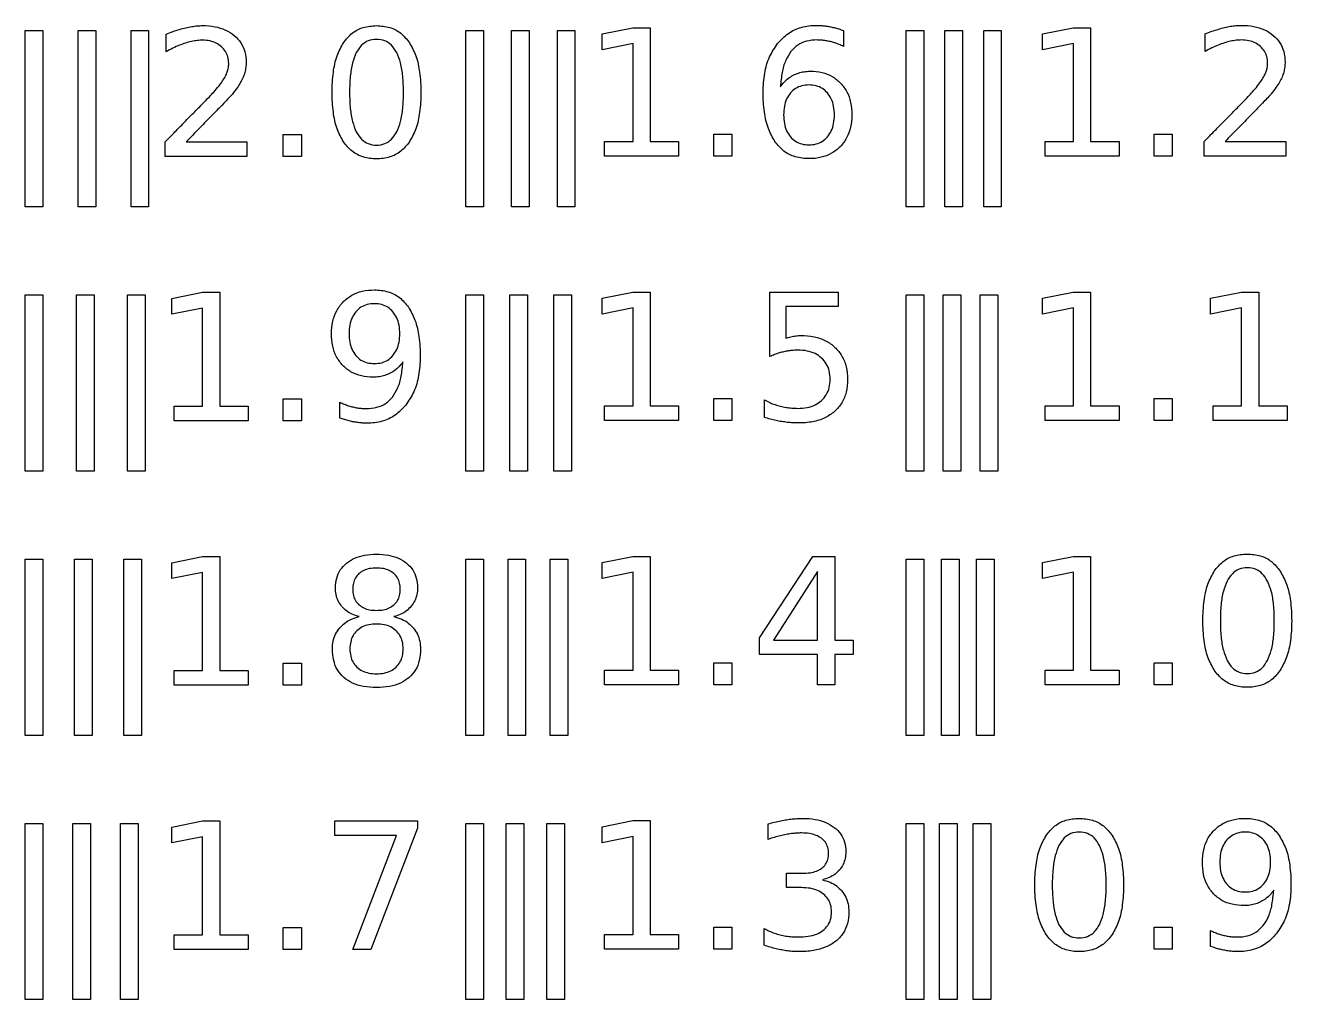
# Model space of a CAD drawing. Extents: x 1 to 50643, y 2 to 54380.
# Drawn here: x 42457 to 44495, y 19310 to 20877 of the extents above; entities that cross this region are included whole.
import ezdxf

# ---------------------------------------------------------------- set-up
doc = ezdxf.new("R2010")
doc.units = 0
doc.layers.add('Layer_1', color=7, linetype='CONTINUOUS')

msp = doc.modelspace()

# ---------------------------------------------------------------- linework, layer by layer
at = {"layer": 'Layer_1', "color": 7}
for points in [[(42457.428687, 20868.603736), (42485.775145, 20868.603736), (42485.775145, 20585.139125), (42457.428687, 20585.139125)], [(42542.46807, 20868.603736), (42570.814528, 20868.603736), (42570.814528, 20585.139125), (42542.46807, 20585.139125)], [(42627.507453, 20868.603736), (42655.853912, 20868.603736), (42655.853912, 20585.139125), (42627.507453, 20585.139125)], [(43022.465131, 20876.424391)], [(43166.089364, 20868.603736), (43194.435823, 20868.603736), (43194.435823, 20585.139125), (43166.089364, 20585.139125)], [(43239.790163, 20868.603736), (43268.136621, 20868.603736), (43268.136621, 20585.139125), (43239.790163, 20585.139125)], [(43313.490962, 20868.603736), (43341.83742, 20868.603736), (43341.83742, 20585.139125), (43313.490962, 20585.139125)], [(43389.537828, 20689.967127), (43435.213274, 20689.967127), (43435.213274, 20847.616637), (43385.52394, 20837.651084), (43385.52394, 20863.118608), (43434.936471, 20873.08416), (43462.895379, 20873.08416), (43462.895379, 20689.967127), (43508.570826, 20689.967127), (43508.570826, 20666.437342), (43389.537828, 20666.437342)], [(43773.90368, 20868.516616)], [(43874.750325, 20868.603736), (43903.096784, 20868.603736), (43903.096784, 20585.139125), (43874.750325, 20585.139125)], [(43937.11254, 20868.603736), (43965.458998, 20868.603736), (43965.458998, 20585.139125), (43937.11254, 20585.139125)], [(43999.474754, 20868.603736), (44027.821213, 20868.603736), (44027.821213, 20585.139125), (43999.474754, 20585.139125)], [(44098.199356, 20689.967127), (44143.874802, 20689.967127), (44143.874802, 20847.616637), (44094.185468, 20837.651084), (44094.185468, 20863.118608), (44143.597999, 20873.08416), (44171.556907, 20873.08416), (44171.556907, 20689.967127), (44217.232354, 20689.967127), (44217.232354, 20666.437342), (44098.199356, 20666.437342)], [(43022.465131, 20854.278718)], [(43718.401082, 20780.902798)], [(42716.301184, 20689.570277)], [(42872.566607, 20701.196756), (42901.7712, 20701.196756), (42901.7712, 20666.040491), (42872.566607, 20666.040491)], [(43565.042305, 20701.593607), (43594.246899, 20701.593607), (43594.246899, 20666.437342), (43565.042305, 20666.437342)], [(44273.703834, 20701.593607), (44302.908427, 20701.593607), (44302.908427, 20666.437342), (44273.703834, 20666.437342)], [(44387.89245, 20689.967127)], [(42457.428687, 20443.406819), (42485.775145, 20443.406819), (42485.775145, 20159.942208), (42457.428687, 20159.942208)], [(42539.633424, 20443.406819), (42567.979882, 20443.406819), (42567.979882, 20159.942208), (42539.633424, 20159.942208)], [(42621.838161, 20443.406819), (42650.184619, 20443.406819), (42650.184619, 20159.942208), (42621.838161, 20159.942208)], [(42697.062129, 20264.37336), (42742.737575, 20264.37336), (42742.737575, 20422.022869), (42693.048241, 20412.057317), (42693.048241, 20437.52484), (42742.460772, 20447.490393), (42770.41968, 20447.490393), (42770.41968, 20264.37336), (42816.095127, 20264.37336), (42816.095127, 20240.843575), (42697.062129, 20240.843575)], [(43166.089364, 20443.406819), (43194.435823, 20443.406819), (43194.435823, 20159.942208), (43166.089364, 20159.942208)], [(43236.955517, 20443.406819), (43265.301975, 20443.406819), (43265.301975, 20159.942208), (43236.955517, 20159.942208)], [(43307.82167, 20443.406819), (43336.168128, 20443.406819), (43336.168128, 20159.942208), (43307.82167, 20159.942208)], [(43389.537828, 20264.77021), (43435.213274, 20264.77021), (43435.213274, 20422.41972), (43385.52394, 20412.454167), (43385.52394, 20437.921691), (43434.936471, 20447.887244), (43462.895379, 20447.887244), (43462.895379, 20264.77021), (43508.570826, 20264.77021), (43508.570826, 20241.240425), (43389.537828, 20241.240425)], [(43874.750325, 20443.406819), (43903.096784, 20443.406819), (43903.096784, 20159.942208), (43874.750325, 20159.942208)], [(43934.277894, 20443.406819), (43962.624352, 20443.406819), (43962.624352, 20159.942208), (43934.277894, 20159.942208)], [(43993.805462, 20443.406819), (44022.15192, 20443.406819), (44022.15192, 20159.942208), (43993.805462, 20159.942208)], [(44098.199356, 20264.77021), (44143.874802, 20264.77021), (44143.874802, 20422.41972), (44094.185468, 20412.454167), (44094.185468, 20437.921691), (44143.597999, 20447.887244), (44171.556907, 20447.887244), (44171.556907, 20264.77021), (44217.232354, 20264.77021), (44217.232354, 20241.240425), (44098.199356, 20241.240425)], [(44368.653395, 20264.77021), (44414.328841, 20264.77021), (44414.328841, 20422.41972), (44364.639479, 20412.454167), (44364.639479, 20437.921691), (44414.05201, 20447.887244), (44442.010946, 20447.887244), (44442.010946, 20264.77021), (44487.686393, 20264.77021), (44487.686393, 20241.240425), (44368.653395, 20241.240425)], [(43019.143266, 20332.748125)], [(42872.566607, 20275.999839), (42901.7712, 20275.999839), (42901.7712, 20240.843575), (42872.566607, 20240.843575)], [(43565.042305, 20276.39669), (43594.246899, 20276.39669), (43594.246899, 20241.240425), (43565.042305, 20241.240425)], [(44273.703834, 20276.39669), (44302.908427, 20276.39669), (44302.908427, 20241.240425), (44273.703834, 20241.240425)], [(42963.502252, 20245.134293)], [(42457.428687, 20018.209902), (42485.775145, 20018.209902), (42485.775145, 19734.745291), (42457.428687, 19734.745291)], [(42536.798778, 20018.209902), (42565.145236, 20018.209902), (42565.145236, 19734.745291), (42536.798778, 19734.745291)], [(42616.168869, 20018.209902), (42644.515327, 20018.209902), (42644.515327, 19734.745291), (42616.168869, 19734.745291)], [(42697.062129, 19839.176443), (42742.737575, 19839.176443), (42742.737575, 19996.825953), (42693.048241, 19986.8604), (42693.048241, 20012.327923), (42742.460772, 20022.293476), (42770.41968, 20022.293476), (42770.41968, 19839.176443), (42816.095127, 19839.176443), (42816.095127, 19815.646658), (42697.062129, 19815.646658)], [(43166.089364, 20018.209902), (43194.435823, 20018.209902), (43194.435823, 19734.745291), (43166.089364, 19734.745291)], [(43234.120871, 20018.209902), (43262.467329, 20018.209902), (43262.467329, 19734.745291), (43234.120871, 19734.745291)], [(43302.152378, 20018.209902), (43330.498836, 20018.209902), (43330.498836, 19734.745291), (43302.152378, 19734.745291)], [(43389.537828, 19839.573293), (43435.213274, 19839.573293), (43435.213274, 19997.222803), (43385.52394, 19987.25725), (43385.52394, 20012.724774), (43434.936471, 20022.690327), (43462.895379, 20022.690327), (43462.895379, 19839.573293), (43508.570826, 19839.573293), (43508.570826, 19816.043508), (43389.537828, 19816.043508)], [(43724.629537, 20022.690327), (43759.78581, 20022.690327), (43759.78581, 19888.016953), (43789.267235, 19888.016953), (43789.267235, 19864.763997), (43759.78581, 19864.763997), (43759.78581, 19816.043508), (43731.965289, 19816.043508), (43731.965289, 19864.763997), (43638.67666, 19864.763997), (43638.67666, 19891.754037)], [(43874.750325, 20018.209902), (43903.096784, 20018.209902), (43903.096784, 19734.745291), (43874.750325, 19734.745291)], [(43931.443248, 20018.209902), (43959.789706, 20018.209902), (43959.789706, 19734.745291), (43931.443248, 19734.745291)], [(43988.13617, 20018.209902), (44016.482628, 20018.209902), (44016.482628, 19734.745291), (43988.13617, 19734.745291)], [(44098.199356, 19839.573293), (44143.874802, 19839.573293), (44143.874802, 19997.222803), (44094.185468, 19987.25725), (44094.185468, 20012.724774), (44143.597999, 20022.690327), (44171.556907, 20022.690327), (44171.556907, 19839.573293), (44217.232354, 19839.573293), (44217.232354, 19816.043508), (44098.199356, 19816.043508)], [(44423.602358, 20026.427408)], [(43731.965289, 19998.330087), (43661.375968, 19888.016953), (43731.965289, 19888.016953)], [(44423.602358, 20004.281735)], [(42984.263824, 19969.835912)], [(42994.506194, 19925.682979)], [(43022.465131, 19913.77968)], [(42872.566607, 19850.802922), (42901.7712, 19850.802922), (42901.7712, 19815.646658), (42872.566607, 19815.646658)], [(43565.042305, 19851.199773), (43594.246899, 19851.199773), (43594.246899, 19816.043508), (43565.042305, 19816.043508)], [(44273.703834, 19851.199773), (44302.908427, 19851.199773), (44302.908427, 19816.043508), (44273.703834, 19816.043508)], [(42457.428687, 19593.012702), (42485.775145, 19593.012702), (42485.775145, 19309.54809), (42457.428687, 19309.54809)], [(42533.964132, 19593.012702), (42562.31059, 19593.012702), (42562.31059, 19309.54809), (42533.964132, 19309.54809)], [(42610.499577, 19593.012702), (42638.846035, 19593.012702), (42638.846035, 19309.54809), (42610.499577, 19309.54809)], [(42697.062129, 19413.979526), (42742.737575, 19413.979526), (42742.737575, 19571.629036), (42693.048241, 19561.663483), (42693.048241, 19587.131007), (42742.460772, 19597.096559), (42770.41968, 19597.096559), (42770.41968, 19413.979526), (42816.095127, 19413.979526), (42816.095127, 19390.449741), (42697.062129, 19390.449741)], [(42955.612865, 19597.096559), (43088.486902, 19597.096559), (43088.486902, 19585.193259), (43013.468446, 19390.449741), (42984.263824, 19390.449741), (43054.853174, 19573.566783), (42955.612865, 19573.566783)], [(43166.089364, 19593.012702), (43194.435823, 19593.012702), (43194.435823, 19309.54809), (43166.089364, 19309.54809)], [(43231.286225, 19593.012702), (43259.632683, 19593.012702), (43259.632683, 19309.54809), (43231.286225, 19309.54809)], [(43296.483085, 19593.012702), (43324.829544, 19593.012702), (43324.829544, 19309.54809), (43296.483085, 19309.54809)], [(43389.537828, 19414.376376), (43435.213274, 19414.376376), (43435.213274, 19572.025886), (43385.52394, 19562.060333), (43385.52394, 19587.527857), (43434.936471, 19597.49341), (43462.895379, 19597.49341), (43462.895379, 19414.376376), (43508.570826, 19414.376376), (43508.570826, 19390.846591), (43389.537828, 19390.846591)], [(43874.750325, 19593.012702), (43903.096784, 19593.012702), (43903.096784, 19309.54809), (43874.750325, 19309.54809)], [(43928.608602, 19593.012702), (43956.95506, 19593.012702), (43956.95506, 19309.54809), (43928.608602, 19309.54809)], [(43982.466878, 19593.012702), (44010.813336, 19593.012702), (44010.813336, 19309.54809), (43982.466878, 19309.54809)], [(44153.148319, 19601.230491)], [(44153.148319, 19579.084818)], [(43739.854704, 19502.267017)], [(44420.280493, 19482.751142)], [(42872.566607, 19425.606006), (42901.7712, 19425.606006), (42901.7712, 19390.449741), (42872.566607, 19390.449741)], [(43565.042305, 19426.002856), (43594.246899, 19426.002856), (43594.246899, 19390.846591), (43565.042305, 19390.846591)], [(44273.703834, 19426.002856), (44302.908427, 19426.002856), (44302.908427, 19390.846591), (44273.703834, 19390.846591)], [(44364.639479, 19395.13731)]]:
    msp.add_lwpolyline(points, close=True, dxfattribs=at)
for points in [[(43773.90368, 20868.516616), (43773.90368, 20843.049092)], [(42684.051557, 20834.486023), (42684.051557, 20862.721757)], [(44355.642823, 20834.882873), (44355.642823, 20863.118608)], [(42716.301184, 20689.570277), (42813.88056, 20689.570277), (42813.88056, 20666.040491), (42682.667456, 20666.040491), (42682.667456, 20689.570277)], [(44387.89245, 20689.967127), (44485.471826, 20689.967127), (44485.471826, 20666.437342), (44354.258693, 20666.437342), (44354.258693, 20689.967127)], [(43655.424316, 20447.887244), (43765.183798, 20447.887244), (43765.183798, 20424.357467), (43681.030242, 20424.357467), (43681.030242, 20373.69924)], [(43655.424316, 20344.079402), (43655.424316, 20447.887244)], [(43646.704463, 20246.084807), (43646.704463, 20274.182122)], [(42963.502252, 20245.134293), (42963.502252, 20270.601831)], [(43652.656114, 19567.458341), (43652.656114, 19592.372222)], [(43706.220948, 19489.810077), (43682.137539, 19489.810077), (43682.137539, 19512.78621), (43707.328246, 19512.78621)], [(43646.427631, 19397.075074), (43646.427631, 19424.065109)], [(44364.639479, 19395.13731), (44364.639479, 19420.604848)]]:
    msp.add_lwpolyline(points, dxfattribs=at)
for points, knots in [([(42684.051557, 20862.721757), (42687.708798, 20864.142194), (42694.802991, 20866.897509), (42705.339095, 20870.308889), (42715.36398, 20873.012532), (42724.87343, 20874.956046), (42733.847733, 20876.149734), (42746.335765, 20876.699553), (42761.83038, 20875.431172), (42779.458934, 20870.155034), (42793.945997, 20861.130936), (42804.9539, 20849.020377), (42811.550298, 20833.987173), (42813.114123, 20820.274603), (42812.416897, 20809.138217), (42810.843692, 20800.963559), (42808.90108, 20795.815855), (42807.928908, 20793.239708)], [0, 0, 0, 0, 11.768213, 22.827582, 33.205573, 42.902222, 51.926781, 60.332487, 80.373898, 98.263796, 115.015433, 130.961972, 146.617524, 163.453354, 171.821448, 180.055288, 188.303823, 188.303823, 188.303823, 188.303823]), ([(42969.315516, 20848.88071), (42973.661493, 20854.355713), (42982.176923, 20865.083338), (43001.357579, 20874.894868), (43015.249708, 20875.901538), (43022.465131, 20876.424391)], [0, 0, 0, 0, 20.799019, 40.753233, 62.317474, 62.317474, 62.317474, 62.317474]), ([(43022.465131, 20876.424391), (43029.675599, 20875.902705), (43043.549203, 20874.898932), (43062.693941, 20865.086801), (43071.157682, 20854.356087), (43075.47633, 20848.88071)], [0, 0, 0, 0, 21.549005, 41.462265, 62.209287, 62.209287, 62.209287, 62.209287]), ([(43667.881254, 20847.616637), (43673.305496, 20853.451711), (43683.988258, 20864.943583), (43706.200119, 20874.903074), (43724.466406, 20877.102951), (43737.356264, 20876.660039), (43744.435011, 20875.988948), (43749.122588, 20875.161447), (43751.481175, 20874.745084)], [0, 0, 0, 0, 23.696321, 46.668663, 71.228836, 78.260786, 85.353559, 92.536467, 92.536467, 92.536467, 92.536467]), ([(43751.481175, 20874.745084), (43753.917112, 20874.232782), (43758.883875, 20873.188222), (43766.367178, 20871.094687), (43771.358815, 20869.387158), (43773.90368, 20868.516616)], [0, 0, 0, 0, 7.466325, 15.22349, 23.291641, 23.291641, 23.291641, 23.291641]), ([(44355.642823, 20863.118608), (44359.300064, 20864.539044), (44366.394257, 20867.294359), (44376.930361, 20870.705739), (44386.955245, 20873.409382), (44396.464691, 20875.352896), (44405.438984, 20876.546584), (44417.927013, 20877.096404), (44433.421632, 20875.828023), (44451.050194, 20870.551885), (44465.537263, 20861.527793), (44476.54515, 20849.417224), (44483.141539, 20834.384022), (44484.70536, 20820.671454), (44484.008136, 20809.535069), (44482.434941, 20801.360411), (44480.492341, 20796.212706), (44479.520174, 20793.636559)], [0, 0, 0, 0, 11.768213, 22.827582, 33.205573, 42.902219, 51.926768, 60.332458, 80.373885, 98.263793, 115.015432, 130.96196, 146.617509, 163.453339, 171.821433, 180.055271, 188.303801, 188.303801, 188.303801, 188.303801]), ([(42715.193914, 20848.32707), (42711.86887, 20847.186516), (42704.960672, 20844.816871), (42694.569569, 20840.140115), (42687.642761, 20836.416521), (42684.051557, 20834.486023)], [0, 0, 0, 0, 10.541573, 21.901449, 34.131812, 34.131812, 34.131812, 34.131812]), ([(42773.049467, 20842.513832), (42770.330874, 20844.605484), (42764.795816, 20848.864091), (42754.310053, 20852.221303), (42743.909613, 20853.148464), (42733.914358, 20852.518729), (42724.585194, 20851.010752), (42718.382448, 20849.238235), (42715.193914, 20848.32707)], [0, 0, 0, 0, 10.224688, 20.817481, 32.455123, 41.404684, 50.802333, 60.74348, 60.74348, 60.74348, 60.74348]), ([(42969.315516, 20689.431866), (42965.590445, 20696.334045), (42957.527892, 20711.273135), (42952.20155, 20738.689467), (42950.419956, 20769.177052), (42952.200598, 20799.662817), (42957.515211, 20827.086864), (42965.58969, 20841.999526), (42969.315516, 20848.88071)], [0, 0, 0, 0, 23.414328, 50.678027, 82.791963, 114.967293, 142.230993, 165.5899, 165.5899, 165.5899, 165.5899]), ([(43022.465131, 20854.278718), (43017.955372, 20853.862713), (43009.08986, 20853.044908), (42997.243224, 20845.056593), (42992.466007, 20837.147649), (42989.938672, 20832.963509)], [0, 0, 0, 0, 13.421131, 26.383935, 40.945288, 40.945288, 40.945288, 40.945288]), ([(43054.991561, 20832.963509), (43052.487517, 20837.149515), (43047.748843, 20845.071146), (43035.881502, 20853.054956), (43026.995374, 20853.865496), (43022.465131, 20854.278718)], [0, 0, 0, 0, 14.525638, 27.488434, 40.970106, 40.970106, 40.970106, 40.970106]), ([(43075.47633, 20848.88071), (43079.23004, 20842.001402), (43087.360334, 20827.101266), (43092.721481, 20799.666873), (43094.514595, 20769.177054), (43092.720506, 20738.6854), (43087.347599, 20711.258809), (43079.22928, 20696.332176), (43075.47633, 20689.431866)], [0, 0, 0, 0, 23.392417, 50.666458, 82.842761, 114.957673, 142.231713, 165.679472, 165.679472, 165.679472, 165.679472]), ([(43663.590535, 20689.828717), (43659.724557, 20696.721333), (43651.380724, 20711.597475), (43645.850693, 20739.067396), (43643.903317, 20769.026339), (43646.100532, 20798.972649), (43653.392436, 20826.059022), (43663.175676, 20840.615304), (43667.881254, 20847.616637)], [0, 0, 0, 0, 23.583535, 50.899687, 83.018575, 113.578289, 140.729326, 165.89077, 165.89077, 165.89077, 165.89077]), ([(43752.588473, 20850.661667), (43750.23259, 20851.188725), (43745.561672, 20852.2337), (43738.472245, 20853.086923), (43728.047414, 20853.540709), (43714.814041, 20852.128232), (43699.661085, 20845.898297), (43692.581634, 20838.358657), (43689.058073, 20834.606053)], [0, 0, 0, 0, 7.23867, 14.351831, 21.386083, 38.521423, 53.952166, 69.242611, 69.242611, 69.242611, 69.242611]), ([(43773.90368, 20843.049092), (43771.569121, 20844.10065), (43766.941072, 20846.185269), (43759.816634, 20848.737611), (43754.987095, 20850.023181), (43752.588473, 20850.661667)], [0, 0, 0, 0, 7.6797, 15.224303, 22.668674, 22.668674, 22.668674, 22.668674]), ([(44386.785152, 20848.72392), (44383.460109, 20847.583367), (44376.551915, 20845.213722), (44366.16082, 20840.536966), (44359.234022, 20836.813372), (44355.642823, 20834.882873)], [0, 0, 0, 0, 10.54157, 21.901437, 34.131787, 34.131787, 34.131787, 34.131787]), ([(44444.640733, 20842.910682), (44441.922141, 20845.002334), (44436.387082, 20849.260942), (44425.901319, 20852.618153), (44415.500878, 20853.545314), (44405.505619, 20852.915579), (44396.176446, 20851.407601), (44389.973691, 20849.635086), (44386.785152, 20848.72392)], [0, 0, 0, 0, 10.224688, 20.817481, 32.455123, 41.404687, 50.802346, 60.743508, 60.743508, 60.743508, 60.743508]), ([(42779.277949, 20795.039045), (42780.352047, 20797.332285), (42782.432447, 20801.77402), (42784.250552, 20808.751643), (42784.969486, 20816.851755), (42783.890666, 20825.859399), (42779.979111, 20835.338345), (42775.376329, 20840.104419), (42773.049467, 20842.513832)], [0, 0, 0, 0, 7.584703, 14.690672, 21.499253, 31.883808, 41.637358, 51.60923, 51.60923, 51.60923, 51.60923]), ([(42989.938672, 20832.963509), (42987.728323, 20827.523491), (42982.802359, 20815.399912), (42979.835269, 20793.698458), (42978.763837, 20769.176993), (42979.835361, 20744.654168), (42982.812957, 20722.957729), (42987.728845, 20710.809867), (42989.938672, 20705.349071)], [0, 0, 0, 0, 17.557802, 39.129172, 65.193335, 91.196047, 112.767415, 130.383045, 130.383045, 130.383045, 130.383045]), ([(43054.991561, 20705.349071), (43057.229535, 20710.808366), (43062.204931, 20722.945307), (43065.224968, 20744.65147), (43066.309299, 20769.176996), (43065.225077, 20793.701137), (43062.215628, 20815.412425), (43057.230064, 20827.524999), (43054.991561, 20832.963509)], [0, 0, 0, 0, 17.64196, 39.221074, 65.224499, 91.289375, 112.86849, 130.452709, 130.452709, 130.452709, 130.452709]), ([(43689.058073, 20834.606053), (43686.048804, 20829.860024), (43679.520453, 20819.563921), (43674.401005, 20800.065444), (43673.13511, 20785.844494), (43672.448804, 20778.134588)], [0, 0, 0, 0, 16.77859, 36.399708, 59.633615, 59.633615, 59.633615, 59.633615]), ([(44450.869216, 20795.435896), (44451.943308, 20797.729136), (44454.023698, 20802.170872), (44455.841793, 20809.148494), (44456.560722, 20817.248606), (44455.481906, 20826.256248), (44451.570362, 20835.735193), (44446.96759, 20840.501269), (44444.640733, 20842.910682)], [0, 0, 0, 0, 7.584697, 14.690664, 21.499244, 31.883799, 41.637345, 51.609206, 51.609206, 51.609206, 51.609206]), ([(42760.592529, 20769.571522), (42763.310714, 20772.717221), (42768.323201, 20778.518068), (42774.700168, 20786.959029), (42777.854826, 20792.52716), (42779.277949, 20795.039045)], [0, 0, 0, 0, 12.474293, 23.003299, 31.656945, 31.656945, 31.656945, 31.656945]), ([(42807.928908, 20793.239708), (42806.649028, 20790.532094), (42803.850804, 20784.612392), (42797.923029, 20775.690191), (42793.180329, 20769.642949), (42790.627617, 20766.388081)], [0, 0, 0, 0, 8.975356, 19.622967, 32.034113, 32.034113, 32.034113, 32.034113]), ([(43769.197714, 20784.086236), (43772.856895, 20779.571995), (43780.354332, 20770.322595), (43786.170013, 20752.297772), (43787.940652, 20732.861716), (43786.163135, 20713.335604), (43779.814825, 20695.621014), (43769.118421, 20681.110304), (43754.910931, 20670.136685), (43737.486427, 20663.63171), (43717.515759, 20661.670891), (43696.700319, 20664.143562), (43676.949416, 20673.563225), (43668.087001, 20684.353915), (43663.590535, 20689.828717)], [0, 0, 0, 0, 17.305574, 35.458051, 55.720245, 75.653729, 93.797702, 111.45353, 129.014241, 146.904679, 166.491409, 188.723577, 209.15026, 230.187587, 230.187587, 230.187587, 230.187587]), ([(43672.448804, 20778.134588), (43674.336926, 20780.667809), (43678.056291, 20785.657938), (43684.997457, 20791.927594), (43690.290456, 20795.005973), (43692.933544, 20796.543179)], [0, 0, 0, 0, 9.465447, 18.645745, 27.802411, 27.802411, 27.802411, 27.802411]), ([(43692.933544, 20796.543179), (43695.725493, 20797.849378), (43701.331394, 20800.47207), (43710.543739, 20802.591576), (43723.325441, 20803.452358), (43738.874977, 20801.809745), (43756.211413, 20795.648123), (43764.907956, 20787.905468), (43769.197714, 20784.086236)], [0, 0, 0, 0, 9.226464, 18.525644, 28.149288, 47.564504, 65.120393, 82.210059, 82.210059, 82.210059, 82.210059]), ([(44432.183795, 20769.968372), (44434.90198, 20773.114072), (44439.914467, 20778.914919), (44446.291434, 20787.35588), (44449.446092, 20792.92401), (44450.869216, 20795.435896)], [0, 0, 0, 0, 12.474293, 23.003299, 31.656945, 31.656945, 31.656945, 31.656945]), ([(44479.520174, 20793.636559), (44478.240288, 20790.928944), (44475.442053, 20785.009244), (44469.51427, 20776.087044), (44464.771567, 20770.0398), (44462.218855, 20766.784931)], [0, 0, 0, 0, 8.975363, 19.622979, 32.034127, 32.034127, 32.034127, 32.034127]), ([(42725.989919, 20733.723212), (42731.35696, 20739.167351), (42740.610432, 20748.553751), (42752.215288, 20760.439015), (42758.275102, 20767.045163), (42760.592529, 20769.571522)], [0, 0, 0, 0, 22.935178, 39.543215, 49.827538, 49.827538, 49.827538, 49.827538]), ([(42790.627617, 20766.388081), (42789.304597, 20764.927852), (42785.592995, 20760.831327), (42778.21276, 20753.120643), (42772.18437, 20746.845214), (42768.620332, 20743.135124)], [0, 0, 0, 0, 5.911145, 16.583126, 32.01734, 32.01734, 32.01734, 32.01734]), ([(43688.50441, 20768.030625), (43686.290554, 20764.913153), (43681.684127, 20758.42655), (43678.266834, 20746.131804), (43677.199695, 20732.756698), (43678.269479, 20719.379764), (43681.698383, 20707.095697), (43686.291649, 20700.580112), (43688.50441, 20697.441292)], [0, 0, 0, 0, 11.39655, 23.713093, 37.653319, 51.532264, 63.848807, 75.297452, 75.297452, 75.297452, 75.297452]), ([(43718.401082, 20780.902798), (43714.468744, 20780.653333), (43706.913034, 20780.174002), (43696.309561, 20775.732014), (43691.111125, 20770.602686), (43688.50441, 20768.030625)], [0, 0, 0, 0, 11.775185, 22.625192, 33.537968, 33.537968, 33.537968, 33.537968]), ([(43748.159339, 20768.030625), (43745.579567, 20770.60319), (43740.431236, 20775.73714), (43729.864772, 20780.177272), (43722.328315, 20780.654247), (43718.401082, 20780.902798)], [0, 0, 0, 0, 10.854817, 21.662462, 33.422368, 33.422368, 33.422368, 33.422368]), ([(43748.159339, 20697.441292), (43750.399517, 20700.577951), (43755.043777, 20707.080762), (43758.523961, 20719.373754), (43759.606898, 20732.756698), (43758.526678, 20746.137808), (43755.0581, 20758.441646), (43750.400626, 20764.915333), (43748.159339, 20768.030625)], [0, 0, 0, 0, 11.489633, 23.819908, 37.700208, 51.641782, 63.972057, 75.409782, 75.409782, 75.409782, 75.409782]), ([(44397.581185, 20734.120062), (44402.948222, 20739.564202), (44412.201688, 20748.950604), (44423.806541, 20760.83587), (44429.866364, 20767.442013), (44432.183795, 20769.968372)], [0, 0, 0, 0, 22.93517, 39.543206, 49.827537, 49.827537, 49.827537, 49.827537]), ([(44462.218855, 20766.784931), (44460.89584, 20765.324702), (44457.184251, 20761.228173), (44449.804022, 20753.517492), (44443.775635, 20747.242064), (44440.211598, 20743.531975)], [0, 0, 0, 0, 5.911134, 16.583109, 32.017321, 32.017321, 32.017321, 32.017321]), ([(42768.620332, 20743.135124), (42763.936561, 20738.319884), (42753.451912, 20727.540942), (42736.007477, 20709.690552), (42723.243637, 20696.658574), (42716.301184, 20689.570277)], [0, 0, 0, 0, 20.152371, 45.111196, 74.876523, 74.876523, 74.876523, 74.876523]), ([(44440.211598, 20743.531975), (44435.527822, 20738.716735), (44425.043166, 20727.937796), (44407.598732, 20710.087405), (44394.834899, 20697.055425), (44387.89245, 20689.967127)], [0, 0, 0, 0, 20.15238, 45.111204, 74.876523, 74.876523, 74.876523, 74.876523]), ([(42682.667456, 20689.570277), (42686.626358, 20693.649339), (42695.372045, 20702.660474), (42709.822275, 20717.36918), (42720.322112, 20727.990064), (42725.989919, 20733.723212)], [0, 0, 0, 0, 17.052972, 37.67205, 61.857534, 61.857534, 61.857534, 61.857534]), ([(44354.258693, 20689.967127), (44358.217601, 20694.046189), (44366.963299, 20703.057322), (44381.413538, 20717.766029), (44391.913377, 20728.386914), (44397.581185, 20734.120062)], [0, 0, 0, 0, 17.052983, 37.672068, 61.857554, 61.857554, 61.857554, 61.857554]), ([(42989.938672, 20705.349071), (42992.468267, 20701.172713), (42997.255058, 20693.26973), (43009.101935, 20685.576359), (43022.485367, 20683.458963), (43035.869439, 20685.567133), (43047.736911, 20693.25518), (43052.485228, 20701.170879), (43054.991561, 20705.349071)], [0, 0, 0, 0, 14.498889, 27.436463, 40.854888, 54.333867, 67.271433, 81.734452, 81.734452, 81.734452, 81.734452]), ([(43075.47633, 20689.431866), (43071.155159, 20683.963828), (43062.679552, 20673.238737), (43043.539027, 20663.763098), (43022.459914, 20661.122761), (43001.36778, 20663.767783), (42982.191274, 20673.24203), (42973.664002, 20683.964128), (42969.315516, 20689.431866)], [0, 0, 0, 0, 20.69037, 40.582399, 62.129225, 83.691289, 103.624315, 124.366824, 124.366824, 124.366824, 124.366824]), ([(43688.50441, 20697.441292), (43691.111125, 20694.860657), (43696.309561, 20689.714231), (43706.913033, 20685.403547), (43718.395982, 20684.135579), (43729.864771, 20685.399702), (43740.431236, 20689.709316), (43745.579567, 20694.860228), (43748.159339, 20697.441292)], [0, 0, 0, 0, 10.912775, 21.762782, 33.537966, 45.297873, 56.105518, 66.960333, 66.960333, 66.960333, 66.960333]), ([(42968.208218, 20329.564684), (42964.576203, 20334.081218), (42957.127798, 20343.343562), (42951.365898, 20361.360093), (42949.60587, 20380.789487), (42951.38067, 20400.315372), (42957.729633, 20418.029907), (42968.425901, 20432.540586), (42982.633385, 20443.514347), (43000.058022, 20450.018814), (43020.023702, 20451.981376), (43040.830403, 20449.502384), (43060.549997, 20440.02243), (43069.348729, 20429.185269), (43073.815397, 20423.683793)], [0, 0, 0, 0, 17.260936, 35.398107, 55.65878, 75.592263, 93.73624, 111.392078, 128.952781, 146.843219, 166.429962, 188.648996, 209.055139, 230.095343, 230.095343, 230.095343, 230.095343]), ([(43048.901522, 20416.071218), (43046.324174, 20418.67902), (43041.188285, 20423.875596), (43030.615566, 20428.241437), (43019.138168, 20429.520131), (43007.64668, 20428.23754), (42997.036994, 20423.870758), (42991.850934, 20418.678595), (42989.246622, 20416.071218)], [0, 0, 0, 0, 10.905619, 21.731664, 33.493463, 45.27051, 56.138836, 67.102153, 67.102153, 67.102153, 67.102153]), ([(43073.815397, 20423.683793), (43077.682165, 20416.812206), (43086.038177, 20401.962838), (43091.556114, 20374.484766), (43093.503543, 20344.527662), (43091.302673, 20314.579624), (43083.999586, 20287.503163), (43074.229192, 20272.918496), (43069.524678, 20265.895876)], [0, 0, 0, 0, 23.528513, 50.844665, 83.024937, 113.523355, 140.674391, 165.888644, 165.888644, 165.888644, 165.888644]), ([(42989.246622, 20416.071218), (42987.033388, 20412.958854), (42982.43409, 20406.491085), (42979.009274, 20394.245733), (42977.942297, 20380.88927), (42979.009017, 20367.519082), (42982.426323, 20355.224376), (42987.03276, 20348.737772), (42989.246622, 20345.620298)], [0, 0, 0, 0, 11.383548, 23.65603, 37.519656, 51.459883, 63.776429, 75.172986, 75.172986, 75.172986, 75.172986]), ([(43048.901522, 20345.620298), (43051.142809, 20348.735592), (43055.800283, 20355.209284), (43059.268866, 20367.51308), (43060.348651, 20380.889268), (43059.268585, 20394.251766), (43055.792423, 20406.50613), (43051.142169, 20412.961031), (43048.901522, 20416.071218)], [0, 0, 0, 0, 11.437723, 23.767998, 37.709574, 51.574555, 63.860816, 75.285577, 75.285577, 75.285577, 75.285577]), ([(43681.030242, 20373.69924), (43682.379008, 20374.134789), (43685.055479, 20374.999085), (43689.123553, 20376.019364), (43691.853877, 20376.503659), (43693.210376, 20376.74427)], [0, 0, 0, 0, 4.251384, 8.436382, 12.568603, 12.568603, 12.568603, 12.568603]), ([(43693.210376, 20376.74427), (43694.561406, 20376.966068), (43697.253728, 20377.408065), (43701.323744, 20377.770936), (43711.224659, 20378.027899), (43726.278513, 20376.677044), (43745.248955, 20370.386911), (43760.720032, 20359.614026), (43772.309088, 20345.126558), (43779.160963, 20327.227317), (43781.080188, 20307.358033), (43779.099702, 20287.497747), (43772.296114, 20269.092306), (43763.826269, 20260.081095), (43759.647394, 20255.635121)], [0, 0, 0, 0, 4.10638, 8.183158, 12.24505, 33.817198, 53.149848, 71.537968, 89.587508, 107.981987, 128.20728, 148.928488, 167.562566, 185.709853, 185.709853, 185.709853, 185.709853]), ([(43064.957128, 20335.516336), (43063.097397, 20333.003486), (43059.42608, 20328.042838), (43052.486397, 20321.899673), (43044.708291, 20317.005843), (43036.145287, 20313.453653), (43026.932598, 20311.308326), (43014.122041, 20310.494305), (42998.587502, 20312.099327), (42981.277668, 20318.168461), (42972.524283, 20325.801188), (42968.208218, 20329.564684)], [0, 0, 0, 0, 9.357385, 18.472528, 27.607989, 36.818803, 46.152257, 55.85145, 75.2022, 92.725079, 109.769116, 109.769116, 109.769116, 109.769116]), ([(42989.246622, 20345.620298), (42991.853336, 20343.048238), (42997.051768, 20337.918912), (43007.65523, 20333.476921), (43015.210933, 20332.997591), (43019.143266, 20332.748125)], [0, 0, 0, 0, 10.912774, 21.762772, 33.537941, 33.537941, 33.537941, 33.537941]), ([(43019.143266, 20332.748125), (43023.070503, 20332.996676), (43030.606964, 20333.47365), (43041.173431, 20337.913781), (43046.321756, 20343.047733), (43048.901522, 20345.620298)], [0, 0, 0, 0, 11.759919, 22.567564, 33.422371, 33.422371, 33.422371, 33.422371]), ([(43048.209472, 20278.90646), (43051.246846, 20283.655601), (43057.835637, 20293.957623), (43062.998446, 20313.51481), (43064.268453, 20327.780568), (43064.957128, 20335.516336)], [0, 0, 0, 0, 16.830109, 36.508529, 59.820618, 59.820618, 59.820618, 59.820618]), ([(43646.704463, 20274.182122), (43649.48017, 20272.752986), (43654.989489, 20269.916386), (43663.620193, 20266.568397), (43672.438248, 20263.940717), (43681.527072, 20262.090231), (43690.926822, 20260.999118), (43702.277634, 20260.53517), (43714.972154, 20261.506958), (43728.072205, 20265.697145), (43738.776425, 20272.819875), (43746.818631, 20282.447909), (43751.583647, 20294.394655), (43752.902962, 20307.539055), (43751.58365, 20320.68338), (43746.818622, 20332.630332), (43738.77646, 20342.257623), (43728.072066, 20349.383256), (43714.972738, 20353.561424), (43703.022189, 20354.51802), (43693.053709, 20354.128573), (43685.55222, 20353.324449), (43680.608658, 20352.330185), (43678.123624, 20351.830387)], [0, 0, 0, 0, 9.36067, 18.579378, 27.722554, 36.936696, 46.367698, 56.078827, 71.000661, 84.321108, 96.878358, 109.068978, 121.380681, 134.865494, 148.350308, 160.662011, 172.85263, 185.409881, 198.730327, 213.652161, 221.131454, 228.651617, 236.252863, 236.252863, 236.252863, 236.252863]), ([(43678.123624, 20351.830387), (43675.632574, 20351.209497), (43670.554678, 20349.94384), (43662.971411, 20347.333437), (43657.973986, 20345.178727), (43655.424316, 20344.079402)], [0, 0, 0, 0, 7.699305, 15.694695, 24.02298, 24.02298, 24.02298, 24.02298]), ([(42963.502252, 20270.601831), (42965.836298, 20269.548206), (42970.463331, 20267.459489), (42977.595289, 20264.937331), (42984.748709, 20262.913671), (42991.892089, 20261.445479), (42998.973233, 20260.560044), (43009.374512, 20260.114387), (43022.558194, 20261.509496), (43037.669047, 20267.681507), (43044.710451, 20275.180201), (43048.209472, 20278.90646)], [0, 0, 0, 0, 7.679703, 15.224315, 22.668701, 29.967619, 37.08077, 44.053554, 61.171773, 76.541707, 91.723501, 91.723501, 91.723501, 91.723501]), ([(43069.524678, 20265.895876), (43064.125149, 20260.087096), (43053.480976, 20248.636162), (43031.310631, 20238.731698), (43013.068084, 20236.553292), (43000.161606, 20236.987052), (42993.041754, 20237.682608), (42985.84274, 20238.847053), (42978.526082, 20240.483234), (42971.037685, 20242.550768), (42966.046755, 20244.261909), (42963.502252, 20245.134293)], [0, 0, 0, 0, 23.587625, 46.498634, 71.041534, 78.088868, 85.227561, 92.486366, 99.95269, 107.709854, 115.778003, 115.778003, 115.778003, 115.778003]), ([(43759.647394, 20255.635121), (43754.571612, 20251.904864), (43743.962017, 20244.107739), (43723.501552, 20238.382921), (43705.984276, 20236.996127), (43692.310526, 20237.400163), (43683.435918, 20238.118561), (43677.514648, 20238.997382), (43674.524956, 20239.441105)], [0, 0, 0, 0, 18.764537, 39.222356, 62.611061, 71.349759, 80.238733, 89.303915, 89.303915, 89.303915, 89.303915]), ([(43674.524956, 20239.441105), (43671.499882, 20239.986934), (43665.346799, 20241.097165), (43656.063932, 20243.327916), (43649.859785, 20245.155387), (43646.704463, 20246.084807)], [0, 0, 0, 0, 9.220506, 18.754763, 28.622057, 28.622057, 28.622057, 28.622057]), ([(42966.40887, 19942.430644), (42964.405859, 19945.284256), (42960.372621, 19951.030252), (42957.117551, 19961.431996), (42955.986223, 19973.869117), (42957.589217, 19987.596415), (42963.511529, 20001.530158), (42970.501004, 20008.250817), (42974.021454, 20011.63587)], [0, 0, 0, 0, 10.406993, 20.955386, 32.221181, 47.70839, 62.019581, 76.542917, 76.542917, 76.542917, 76.542917]), ([(42974.021454, 20011.63587), (42978.317175, 20014.552068), (42987.287004, 20020.641337), (43004.121259, 20025.115997), (43022.473197, 20026.502216), (43040.896443, 20025.171608), (43057.552588, 20020.478563), (43071.121446, 20012.395957), (43081.308125, 20001.389469), (43087.372629, 19987.637666), (43088.941093, 19973.860809), (43087.804881, 19961.427178), (43084.495345, 19951.016356), (43080.412971, 19945.282095), (43078.382947, 19942.430644)], [0, 0, 0, 0, 15.481973, 32.327668, 51.433867, 70.601353, 87.447039, 102.876366, 117.399702, 131.710893, 147.198103, 158.46542, 169.028433, 179.476538, 179.476538, 179.476538, 179.476538]), ([(44370.452743, 19998.883727), (44374.79872, 20004.35873), (44383.31415, 20015.086355), (44402.494806, 20024.897885), (44416.386935, 20025.904554), (44423.602358, 20026.427408)], [0, 0, 0, 0, 20.799019, 40.753233, 62.317474, 62.317474, 62.317474, 62.317474]), ([(44423.602358, 20026.427408), (44430.812826, 20025.905721), (44444.68643, 20024.901948), (44463.831168, 20015.089817), (44472.294909, 20004.359103), (44476.613557, 19998.883727)], [0, 0, 0, 0, 21.549005, 41.462265, 62.209287, 62.209287, 62.209287, 62.209287]), ([(42994.229391, 19994.888205), (42992.229588, 19992.734133), (42988.176929, 19988.36884), (42984.815431, 19979.494996), (42984.454005, 19973.166137), (42984.263824, 19969.835912)], [0, 0, 0, 0, 8.754945, 17.742158, 27.723185, 27.723185, 27.723185, 27.723185]), ([(43050.562427, 19994.888205), (43048.10744, 19996.709458), (43043.001367, 20000.497442), (43033.183317, 20003.316775), (43022.439421, 20004.187039), (43011.681918, 20003.317016), (43001.814312, 20000.505423), (42996.689491, 19996.710099), (42994.229391, 19994.888205)], [0, 0, 0, 0, 9.106742, 18.940913, 30.10472, 41.345133, 51.223264, 60.342869, 60.342869, 60.342869, 60.342869]), ([(43050.562427, 19944.783622), (43052.622135, 19946.932821), (43056.780807, 19951.272179), (43060.156081, 19960.160829), (43061.145628, 19969.835913), (43060.156081, 19979.510997), (43056.780807, 19988.399647), (43052.622135, 19992.739006), (43050.562427, 19994.888205)], [0, 0, 0, 0, 8.853003, 17.87473, 27.859215, 37.843701, 46.865429, 55.718432, 55.718432, 55.718432, 55.718432]), ([(44370.452743, 19839.434883), (44366.727672, 19846.337061), (44358.665119, 19861.276152), (44353.338777, 19888.692484), (44351.557183, 19919.180068), (44353.337825, 19949.665834), (44358.652438, 19977.08988), (44366.726917, 19992.002543), (44370.452743, 19998.883727)], [0, 0, 0, 0, 23.414328, 50.678027, 82.791963, 114.967293, 142.230993, 165.5899, 165.5899, 165.5899, 165.5899]), ([(44423.602358, 20004.281735), (44419.092599, 20003.86573), (44410.227087, 20003.047925), (44398.380451, 19995.059609), (44393.603234, 19987.150666), (44391.075899, 19982.966526)], [0, 0, 0, 0, 13.421131, 26.383935, 40.945288, 40.945288, 40.945288, 40.945288]), ([(44456.128788, 19982.966526), (44453.624744, 19987.152531), (44448.88607, 19995.074162), (44437.018729, 20003.057973), (44428.132601, 20003.868513), (44423.602358, 20004.281735)], [0, 0, 0, 0, 14.525638, 27.488434, 40.970106, 40.970106, 40.970106, 40.970106]), ([(44476.613557, 19998.883727), (44480.367267, 19992.004419), (44488.497561, 19977.104283), (44493.858708, 19949.669889), (44495.651822, 19919.18007), (44493.857733, 19888.688417), (44488.484826, 19861.261826), (44480.366507, 19846.335192), (44476.613557, 19839.434883)], [0, 0, 0, 0, 23.392417, 50.666458, 82.842761, 114.957673, 142.231713, 165.679472, 165.679472, 165.679472, 165.679472]), ([(42984.263824, 19969.835912), (42984.454005, 19966.505687), (42984.815431, 19960.176829), (42988.176929, 19951.302986), (42992.229588, 19946.937694), (42994.229391, 19944.783622)], [0, 0, 0, 0, 9.981026, 18.968238, 27.723182, 27.723182, 27.723182, 27.723182]), ([(44391.075899, 19982.966526), (44388.86555, 19977.526508), (44383.939586, 19965.402929), (44380.972496, 19943.701474), (44379.901064, 19919.180009), (44380.972588, 19894.657185), (44383.950184, 19872.960746), (44388.866072, 19860.812884), (44391.075899, 19855.352087)], [0, 0, 0, 0, 17.557802, 39.129172, 65.193335, 91.196047, 112.767415, 130.383045, 130.383045, 130.383045, 130.383045]), ([(44456.128788, 19855.352087), (44458.366762, 19860.811383), (44463.342158, 19872.948323), (44466.362195, 19894.654487), (44467.446526, 19919.180013), (44466.362304, 19943.704154), (44463.352855, 19965.415441), (44458.367291, 19977.528016), (44456.128788, 19982.966526)], [0, 0, 0, 0, 17.64196, 39.221074, 65.224499, 91.289375, 112.86849, 130.452709, 130.452709, 130.452709, 130.452709]), ([(42994.506194, 19925.682979), (42990.744356, 19926.807567), (42983.494686, 19928.97483), (42973.770304, 19934.63442), (42968.837303, 19939.85878), (42966.40887, 19942.430644)], [0, 0, 0, 0, 11.759905, 22.663237, 33.23512, 33.23512, 33.23512, 33.23512]), ([(42994.229391, 19944.783622), (42996.689491, 19942.961728), (43001.814312, 19939.166404), (43011.681918, 19936.354811), (43022.439421, 19935.484788), (43033.183317, 19936.355051), (43043.001367, 19939.174385), (43048.10744, 19942.962369), (43050.562427, 19944.783622)], [0, 0, 0, 0, 9.119605, 18.997736, 30.238149, 41.401956, 51.236127, 60.342869, 60.342869, 60.342869, 60.342869]), ([(43078.382947, 19942.430644), (43075.986166, 19939.859226), (43071.119931, 19934.638422), (43061.4861, 19928.974639), (43054.294073, 19926.807447), (43050.562427, 19925.682979)], [0, 0, 0, 0, 10.505634, 21.329813, 33.002523, 33.002523, 33.002523, 33.002523]), ([(42969.869151, 19827.688376), (42966.185282, 19831.574142), (42958.675766, 19839.49522), (42952.756847, 19855.872824), (42951.109626, 19871.767342), (42952.326519, 19886.129808), (42956.182421, 19897.637979), (42962.616652, 19907.615522), (42971.31961, 19915.848377), (42982.121919, 19922.176905), (42990.273314, 19924.484622), (42994.506194, 19925.682979)], [0, 0, 0, 0, 15.914109, 32.440688, 51.022017, 63.603832, 75.392487, 87.055599, 98.858144, 111.036252, 124.191352, 124.191352, 124.191352, 124.191352]), ([(43022.465131, 19913.77968), (43018.329286, 19913.57406), (43010.506572, 19913.185143), (42999.50497, 19909.690714), (42993.810818, 19905.269067), (42991.045942, 19903.122074)], [0, 0, 0, 0, 12.405936, 23.46512, 33.903633, 33.903633, 33.903633, 33.903633]), ([(43053.884292, 19903.122074), (43051.140904, 19905.270285), (43045.476849, 19909.705525), (43034.463407, 19913.188672), (43026.621005, 19913.574971), (43022.465131, 19913.77968)], [0, 0, 0, 0, 10.387905, 21.44708, 33.914239, 33.914239, 33.914239, 33.914239]), ([(43050.562427, 19925.682979), (43054.78097, 19924.477591), (43062.896307, 19922.15875), (43073.789221, 19915.939536), (43079.280808, 19910.131049), (43081.981616, 19907.274388)], [0, 0, 0, 0, 13.140516, 25.278801, 37.025757, 37.025757, 37.025757, 37.025757]), ([(42991.045942, 19903.122074), (42988.760584, 19900.574569), (42984.121796, 19895.40368), (42980.418165, 19885.03988), (42979.316623, 19873.779059), (42980.418165, 19862.518236), (42984.121796, 19852.154436), (42988.760584, 19846.983546), (42991.045942, 19844.436041)], [0, 0, 0, 0, 10.183834, 20.671009, 32.304523, 43.938038, 54.425214, 64.609049, 64.609049, 64.609049, 64.609049]), ([(43053.884292, 19844.436041), (43056.195347, 19847.002922), (43060.867847, 19852.192653), (43064.636338, 19862.550271), (43065.757571, 19873.799759), (43064.640574, 19885.047504), (43060.88308, 19895.419024), (43056.196708, 19900.576968), (43053.884292, 19903.122074)], [0, 0, 0, 0, 10.279767, 20.783672, 32.357722, 43.992913, 54.496817, 64.728431, 64.728431, 64.728431, 64.728431]), ([(43081.981616, 19907.274388), (43084.261072, 19904.100827), (43088.844519, 19897.719545), (43092.575825, 19886.106448), (43093.833841, 19871.776912), (43092.161748, 19855.862124), (43086.19085, 19839.480018), (43078.633754, 19831.57186), (43074.922667, 19827.688376)], [0, 0, 0, 0, 11.663121, 23.451779, 36.033594, 54.61661, 71.16025, 87.123525, 87.123525, 87.123525, 87.123525]), ([(44391.075899, 19855.352087), (44393.605494, 19851.17573), (44398.392285, 19843.272747), (44410.239162, 19835.579375), (44423.622594, 19833.46198), (44437.006666, 19835.570149), (44448.874138, 19843.258197), (44453.622455, 19851.173896), (44456.128788, 19855.352087)], [0, 0, 0, 0, 14.498889, 27.436463, 40.854888, 54.333867, 67.271433, 81.734452, 81.734452, 81.734452, 81.734452]), ([(43074.922667, 19827.688376), (43070.41889, 19824.430744), (43060.940822, 19817.575152), (43042.613662, 19812.634443), (43022.460225, 19811.095793), (43002.290915, 19812.636657), (42983.925691, 19817.581952), (42974.399401, 19824.4312), (42969.869151, 19827.688376)], [0, 0, 0, 0, 16.556826, 34.843359, 55.941913, 77.055807, 95.386472, 112.008137, 112.008137, 112.008137, 112.008137]), ([(42991.045942, 19844.436041), (42993.810818, 19842.282916), (42999.50497, 19837.848643), (43010.506572, 19834.457337), (43022.46513, 19833.419506), (43034.423685, 19834.457336), (43045.425278, 19837.848642), (43051.11942, 19842.282916), (43053.884292, 19844.436041)], [0, 0, 0, 0, 10.438512, 21.497696, 33.903632, 46.309565, 57.36874, 67.807239, 67.807239, 67.807239, 67.807239]), ([(44476.613557, 19839.434883), (44472.292386, 19833.966845), (44463.816779, 19823.241754), (44444.676254, 19813.766115), (44423.597141, 19811.125778), (44402.505007, 19813.7708), (44383.328501, 19823.245046), (44374.801229, 19833.967144), (44370.452743, 19839.434883)], [0, 0, 0, 0, 20.69037, 40.582399, 62.129225, 83.691289, 103.624315, 124.366824, 124.366824, 124.366824, 124.366824]), ([(43652.656114, 19592.372222), (43656.110195, 19593.298411), (43662.83669, 19595.102076), (43672.761162, 19597.33773), (43679.256849, 19598.466994), (43682.414371, 19599.015924)], [0, 0, 0, 0, 10.72785, 20.891471, 30.50509, 30.50509, 30.50509, 30.50509]), ([(43682.414371, 19599.015924), (43685.455534, 19599.458132), (43691.399108, 19600.322373), (43700.179237, 19601.05022), (43712.517329, 19601.439027), (43727.739546, 19600.299677), (43745.20676, 19595.800707), (43754.600726, 19589.642702), (43759.093759, 19586.697394)], [0, 0, 0, 0, 9.217565, 18.014584, 26.415084, 46.22756, 63.706111, 79.729942, 79.729942, 79.729942, 79.729942]), ([(43759.093759, 19586.697394), (43762.799212, 19583.334117), (43770.091887, 19576.714877), (43776.421218, 19562.796736), (43778.107691, 19549.164649), (43776.975313, 19536.974399), (43773.758396, 19526.897218), (43769.788154, 19521.355529), (43767.813613, 19518.599451)], [0, 0, 0, 0, 14.879505, 29.284244, 44.70919, 55.621488, 65.848992, 75.968067, 75.968067, 75.968067, 75.968067]), ([(44099.998704, 19573.68681), (44104.344681, 19579.161813), (44112.860111, 19589.889438), (44132.040767, 19599.700968), (44145.932896, 19600.707637), (44153.148319, 19601.230491)], [0, 0, 0, 0, 20.799019, 40.753233, 62.317474, 62.317474, 62.317474, 62.317474]), ([(44153.148319, 19601.230491), (44160.358791, 19600.708805), (44174.232399, 19599.705033), (44193.37714, 19589.892904), (44201.840875, 19579.162187), (44206.159517, 19573.68681)], [0, 0, 0, 0, 21.549017, 41.462278, 62.209291, 62.209291, 62.209291, 62.209291]), ([(44369.345445, 19479.567701), (44365.71343, 19484.084234), (44358.265025, 19493.346578), (44352.503125, 19511.36311), (44350.743097, 19530.792504), (44352.517897, 19550.318389), (44358.86686, 19568.032923), (44369.563128, 19582.543603), (44383.770612, 19593.517364), (44401.195249, 19600.021831), (44421.160929, 19601.984392), (44441.96763, 19599.505401), (44461.687224, 19590.025447), (44470.485956, 19579.188286), (44474.952624, 19573.68681)], [0, 0, 0, 0, 17.260936, 35.398107, 55.65878, 75.592263, 93.73624, 111.392078, 128.952781, 146.843219, 166.429962, 188.648996, 209.055139, 230.095343, 230.095343, 230.095343, 230.095343]), ([(43738.470603, 19569.119265), (43735.684993, 19570.86479), (43729.738536, 19574.59097), (43718.562615, 19577.163873), (43707.930402, 19577.868087), (43698.235693, 19577.500577), (43690.00974, 19576.656781), (43681.379079, 19575.254296), (43672.277572, 19573.255444), (43662.623731, 19570.671194), (43656.056165, 19568.554277), (43652.656114, 19567.458341)], [0, 0, 0, 0, 9.803387, 20.927343, 33.896139, 41.744274, 49.998505, 58.690853, 67.960475, 77.943209, 88.658803, 88.658803, 88.658803, 88.658803]), ([(43738.885822, 19520.952429), (43741.077752, 19522.934206), (43745.450334, 19526.887562), (43749.134379, 19535.419869), (43750.18633, 19544.842145), (43749.108644, 19554.341999), (43745.27692, 19563.08606), (43740.745119, 19567.103106), (43738.470603, 19569.119265)], [0, 0, 0, 0, 8.777708, 17.51025, 27.122284, 36.98425, 45.942398, 54.968924, 54.968924, 54.968924, 54.968924]), ([(44099.998704, 19414.237966), (44096.273639, 19421.140145), (44088.211097, 19436.079238), (44082.884764, 19463.495568), (44081.103173, 19493.983152), (44082.883813, 19524.468916), (44088.198416, 19551.892961), (44096.272884, 19566.805625), (44099.998704, 19573.68681)], [0, 0, 0, 0, 23.414321, 50.678019, 82.791954, 114.967284, 142.230981, 165.589881, 165.589881, 165.589881, 165.589881]), ([(44153.148319, 19579.084818), (44148.638559, 19578.668813), (44139.773048, 19577.851008), (44127.926412, 19569.862692), (44123.149195, 19561.953749), (44120.62186, 19557.769609)], [0, 0, 0, 0, 13.421131, 26.383935, 40.945288, 40.945288, 40.945288, 40.945288]), ([(44185.674777, 19557.769609), (44183.170727, 19561.955614), (44178.432043, 19569.877245), (44166.564694, 19577.861055), (44157.678562, 19578.671596), (44153.148319, 19579.084818)], [0, 0, 0, 0, 14.525647, 27.488451, 40.970126, 40.970126, 40.970126, 40.970126]), ([(44206.159517, 19573.68681), (44209.913228, 19566.807502), (44218.043522, 19551.907366), (44223.404668, 19524.472973), (44225.197783, 19493.983154), (44223.403694, 19463.4915), (44218.030786, 19436.064909), (44209.912468, 19421.138275), (44206.159517, 19414.237966)], [0, 0, 0, 0, 23.392417, 50.666458, 82.842761, 114.957673, 142.231713, 165.679472, 165.679472, 165.679472, 165.679472]), ([(44390.383849, 19566.074235), (44388.170615, 19562.961871), (44383.571317, 19556.494101), (44380.146501, 19544.248749), (44379.079524, 19530.892286), (44380.146244, 19517.522099), (44383.56355, 19505.227393), (44388.169987, 19498.740788), (44390.383849, 19495.623315)], [0, 0, 0, 0, 11.383548, 23.65603, 37.519656, 51.459883, 63.776429, 75.172986, 75.172986, 75.172986, 75.172986]), ([(44450.038749, 19566.074235), (44447.461401, 19568.682037), (44442.325512, 19573.878613), (44431.752793, 19578.244454), (44420.275395, 19579.523147), (44408.783907, 19578.240557), (44398.174221, 19573.873774), (44392.988161, 19568.681612), (44390.383849, 19566.074235)], [0, 0, 0, 0, 10.905619, 21.731664, 33.493463, 45.27051, 56.138836, 67.102153, 67.102153, 67.102153, 67.102153]), ([(44450.038749, 19495.623315), (44452.280036, 19498.738609), (44456.93751, 19505.2123), (44460.406093, 19517.516096), (44461.485878, 19530.892285), (44460.405812, 19544.254783), (44456.92965, 19556.509147), (44452.279396, 19562.964048), (44450.038749, 19566.074235)], [0, 0, 0, 0, 11.437723, 23.767998, 37.709574, 51.574555, 63.860816, 75.285577, 75.285577, 75.285577, 75.285577]), ([(44474.952624, 19573.68681), (44478.819392, 19566.815223), (44487.175404, 19551.965855), (44492.693341, 19524.487783), (44494.64077, 19494.530678), (44492.4399, 19464.582641), (44485.136813, 19437.506179), (44475.366419, 19422.921512), (44470.661905, 19415.898893)], [0, 0, 0, 0, 23.528513, 50.844665, 83.024937, 113.523355, 140.674391, 165.888644, 165.888644, 165.888644, 165.888644]), ([(44120.62186, 19557.769609), (44118.411517, 19552.32959), (44113.485565, 19540.206009), (44110.518484, 19518.504557), (44109.447054, 19493.983093), (44110.518576, 19469.460269), (44113.496163, 19447.763832), (44118.412039, 19435.615968), (44120.62186, 19430.15517)], [0, 0, 0, 0, 17.557797, 39.129165, 65.193328, 91.19604, 112.767407, 130.383031, 130.383031, 130.383031, 130.383031]), ([(44185.674777, 19430.15517), (44187.912745, 19435.614466), (44192.88813, 19447.751409), (44195.908157, 19469.45757), (44196.992486, 19493.983096), (44195.908266, 19518.507237), (44192.898826, 19540.218522), (44187.913275, 19552.331099), (44185.674777, 19557.769609)], [0, 0, 0, 0, 17.641955, 39.221067, 65.224492, 91.289368, 112.868481, 130.452695, 130.452695, 130.452695, 130.452695]), ([(43707.328246, 19512.78621), (43711.559138, 19512.944179), (43719.408501, 19513.237252), (43730.3285, 19515.742966), (43736.162039, 19519.294264), (43738.885822, 19520.952429)], [0, 0, 0, 0, 12.704687, 23.570371, 33.087447, 33.087447, 33.087447, 33.087447]), ([(43767.813613, 19518.599451), (43765.425449, 19516.12827), (43760.527469, 19511.060025), (43750.850697, 19505.579223), (43743.628181, 19503.403661), (43739.854704, 19502.267017)], [0, 0, 0, 0, 10.270095, 21.063349, 32.871886, 32.871886, 32.871886, 32.871886]), ([(43739.854704, 19502.267017), (43744.045787, 19501.146844), (43752.109938, 19498.991495), (43762.967434, 19492.952949), (43768.440156, 19487.230401), (43771.135449, 19484.412069)], [0, 0, 0, 0, 12.991746, 24.99769, 36.648595, 36.648595, 36.648595, 36.648595]), ([(43771.135449, 19484.412069), (43773.416366, 19481.260193), (43778.013015, 19474.908331), (43781.731604, 19463.281533), (43783.010043, 19448.810311), (43781.178979, 19432.403459), (43773.976516, 19415.736181), (43761.67484, 19402.593479), (43745.079543, 19393.203523), (43724.555375, 19387.818705), (43706.70636, 19386.59366), (43692.808582, 19387.034247), (43683.835197, 19387.899859), (43677.841157, 19388.936729), (43674.801787, 19389.46249)], [0, 0, 0, 0, 11.611419, 23.400078, 36.0431, 55.042035, 72.309041, 89.571002, 108.074529, 128.77269, 152.713227, 161.4841, 170.47747, 179.72865, 179.72865, 179.72865, 179.72865]), ([(43741.79244, 19479.429291), (43738.677391, 19481.529686), (43732.129787, 19485.944562), (43719.764124, 19489.234094), (43710.934993, 19489.609591), (43706.220948, 19489.810077)], [0, 0, 0, 0, 11.209236, 23.560987, 37.710564, 37.710564, 37.710564, 37.710564]), ([(43740.823558, 19420.743258), (43743.600201, 19423.232182), (43749.151858, 19428.208568), (43753.798022, 19439.039425), (43755.105807, 19450.626527), (43753.847446, 19462.002294), (43749.505724, 19472.176505), (43744.37134, 19477.004356), (43741.79244, 19479.429291)], [0, 0, 0, 0, 11.072033, 22.137565, 34.383875, 45.762264, 56.190106, 66.713497, 66.713497, 66.713497, 66.713497]), ([(44466.094355, 19485.519352), (44464.234624, 19483.006502), (44460.563307, 19478.045855), (44453.623624, 19471.90269), (44445.845518, 19467.008859), (44437.282514, 19463.45667), (44428.069825, 19461.311343), (44415.259268, 19460.497322), (44399.724729, 19462.102344), (44382.414895, 19468.171478), (44373.66151, 19475.804204), (44369.345445, 19479.567701)], [0, 0, 0, 0, 9.357385, 18.472528, 27.607989, 36.818803, 46.152257, 55.85145, 75.2022, 92.725079, 109.769116, 109.769116, 109.769116, 109.769116]), ([(44390.383849, 19495.623315), (44392.990563, 19493.051254), (44398.188995, 19487.921929), (44408.792457, 19483.479938), (44416.34816, 19483.000607), (44420.280493, 19482.751142)], [0, 0, 0, 0, 10.912774, 21.762772, 33.537941, 33.537941, 33.537941, 33.537941]), ([(44420.280493, 19482.751142), (44424.20773, 19482.999692), (44431.744191, 19483.476667), (44442.310658, 19487.916797), (44447.458983, 19493.05075), (44450.038749, 19495.623315)], [0, 0, 0, 0, 11.759919, 22.567564, 33.422371, 33.422371, 33.422371, 33.422371]), ([(44449.346699, 19428.909477), (44452.384073, 19433.658618), (44458.972864, 19443.96064), (44464.135673, 19463.517827), (44465.405679, 19477.783584), (44466.094355, 19485.519352)], [0, 0, 0, 0, 16.830109, 36.508529, 59.820618, 59.820618, 59.820618, 59.820618]), ([(43646.427631, 19424.065109), (43649.066606, 19422.62575), (43654.385319, 19419.724799), (43662.942117, 19416.347671), (43671.922052, 19413.672378), (43681.289781, 19411.760532), (43690.964232, 19410.610685), (43702.909546, 19410.153273), (43716.179578, 19411.010785), (43730.035712, 19414.091772), (43737.395573, 19418.629657), (43740.823558, 19420.743258)], [0, 0, 0, 0, 9.010808, 18.160803, 27.532269, 37.093292, 46.804629, 56.731499, 72.905179, 86.680393, 98.690244, 98.690244, 98.690244, 98.690244]), ([(44120.62186, 19430.15517), (44123.151455, 19425.978813), (44127.938246, 19418.07583), (44139.785122, 19410.382459), (44153.168556, 19408.265063), (44166.552631, 19410.373234), (44178.420111, 19418.06128), (44183.168438, 19425.976979), (44185.674777, 19430.15517)], [0, 0, 0, 0, 14.498889, 27.436463, 40.854888, 54.33387, 67.271444, 81.734472, 81.734472, 81.734472, 81.734472]), ([(44364.639479, 19420.604848), (44366.973525, 19419.551222), (44371.600558, 19417.462505), (44378.732516, 19414.940348), (44385.885936, 19412.916687), (44393.029316, 19411.448496), (44400.11046, 19410.563061), (44410.511739, 19410.117404), (44423.695421, 19411.512513), (44438.806273, 19417.684523), (44445.847678, 19425.183218), (44449.346699, 19428.909477)], [0, 0, 0, 0, 7.679703, 15.224315, 22.668701, 29.967619, 37.08077, 44.053554, 61.171773, 76.541707, 91.723501, 91.723501, 91.723501, 91.723501]), ([(44206.159517, 19414.237966), (44201.838352, 19408.769928), (44193.362752, 19398.044834), (44174.222223, 19388.569197), (44153.143106, 19385.928861), (44132.050967, 19388.573883), (44112.874462, 19398.048129), (44104.34719, 19408.770227), (44099.998704, 19414.237966)], [0, 0, 0, 0, 20.690361, 40.582391, 62.129229, 83.691293, 103.624319, 124.366828, 124.366828, 124.366828, 124.366828]), ([(44470.661905, 19415.898893), (44465.262376, 19410.090113), (44454.618203, 19398.639179), (44432.447858, 19388.734714), (44414.205311, 19386.556309), (44401.298833, 19386.990068), (44394.178981, 19387.685625), (44386.979967, 19388.850069), (44379.663309, 19390.486251), (44372.174912, 19392.553784), (44367.183982, 19394.264926), (44364.639479, 19395.13731)], [0, 0, 0, 0, 23.587625, 46.498634, 71.041534, 78.088868, 85.227561, 92.486366, 99.95269, 107.709854, 115.778003, 115.778003, 115.778003, 115.778003]), ([(43674.801787, 19389.46249), (43671.713389, 19390.080055), (43665.423582, 19391.337781), (43655.952988, 19393.896675), (43649.641975, 19396.002519), (43646.427631, 19397.075074)], [0, 0, 0, 0, 9.44686, 19.239398, 29.404051, 29.404051, 29.404051, 29.404051])]:
    msp.add_open_spline(points, degree=3, knots=knots, dxfattribs=at)

doc.saveas('drawing.dxf')
